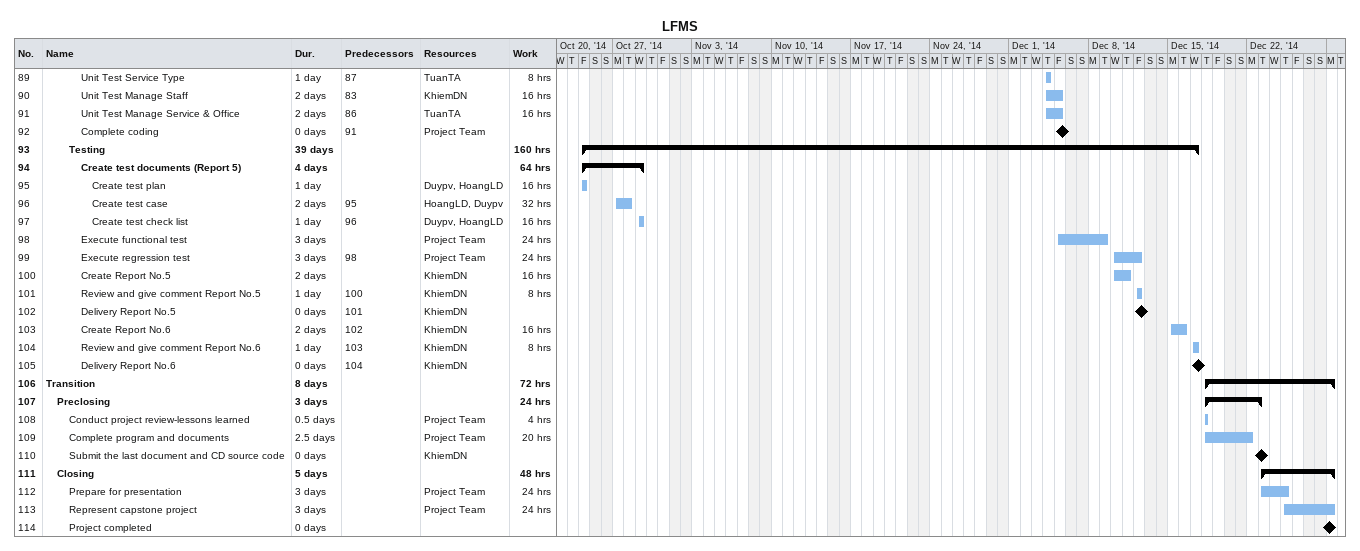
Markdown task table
LFMS

| ID | Level | Task | Duration | Start | Finish | Predecessors | Resources | Work (h) |
|---|---|---|---|---|---|---|---|---|
| 89 | 4 | Unit Test Service Type | 1d | 2014-12-04 | 2014-12-04 | 87 | TuanTA | 8 |
| 90 | 4 | Unit Test Manage Staff | 2d | 2014-12-04 | 2014-12-05 | 83 | KhiemDN | 16 |
| 91 | 4 | Unit Test Manage Service & Office | 2d | 2014-12-04 | 2014-12-05 | 86 | TuanTA | 16 |
| 92 | 4 | Complete coding | 0d | 2014-12-05 | 2014-12-05 | 91 | Project Team |  |
| 93 | 3 | **Testing** | 39d | 2014-10-24 | 2014-12-17 |  |  | 160 |
| 94 | 4 | **Create test documents (Report 5)** | 4d | 2014-10-24 | 2014-10-29 |  |  | 64 |
| 95 | 5 | Create test plan | 1d | 2014-10-24 | 2014-10-24 |  | Duypv, HoangLD | 16 |
| 96 | 5 | Create test case | 2d | 2014-10-27 | 2014-10-28 | 95 | HoangLD, Duypv | 32 |
| 97 | 5 | Create test check list | 1d | 2014-10-29 | 2014-10-29 | 96 | Duypv, HoangLD | 16 |
| 98 | 4 | Execute functional test | 3d | 2014-12-05 | 2014-12-09 |  | Project Team | 24 |
| 99 | 4 | Execute regression test | 3d | 2014-12-10 | 2014-12-12 | 98 | Project Team | 24 |
| 100 | 4 | Create Report No.5 | 2d | 2014-12-10 | 2014-12-11 |  | KhiemDN | 16 |
| 101 | 4 | Review and give comment Report No.5 | 1d | 2014-12-12 | 2014-12-12 | 100 | KhiemDN | 8 |
| 102 | 4 | Delivery Report No.5 | 0d | 2014-12-12 | 2014-12-12 | 101 | KhiemDN |  |
| 103 | 4 | Create Report No.6 | 2d | 2014-12-15 | 2014-12-16 | 102 | KhiemDN | 16 |
| 104 | 4 | Review and give comment Report No.6 | 1d | 2014-12-17 | 2014-12-17 | 103 | KhiemDN | 8 |
| 105 | 4 | Delivery Report No.6 | 0d | 2014-12-17 | 2014-12-17 | 104 | KhiemDN |  |
| 106 | 1 | **Transition** | 8d | 2014-12-18 | 2014-12-29 |  |  | 72 |
| 107 | 2 | **Preclosing** | 3d | 2014-12-18 | 2014-12-23 |  |  | 24 |
| 108 | 3 | Conduct project review-lessons learned | 0.5d | 2014-12-18 | 2014-12-18 |  | Project Team | 4 |
| 109 | 3 | Complete program and documents | 2.5d | 2014-12-18 | 2014-12-22 |  | Project Team | 20 |
| 110 | 3 | Submit the last document and CD source code | 0d | 2014-12-23 | 2014-12-23 |  | KhiemDN |  |
| 111 | 2 | **Closing** | 5d | 2014-12-23 | 2014-12-29 |  |  | 48 |
| 112 | 3 | Prepare for presentation | 3d | 2014-12-23 | 2014-12-25 |  | Project Team | 24 |
| 113 | 3 | Represent capstone project | 3d | 2014-12-25 | 2014-12-29 |  | Project Team | 24 |
| 114 | 3 | Project completed | 0d | 2014-12-29 | 2014-12-29 |  |  |  |
